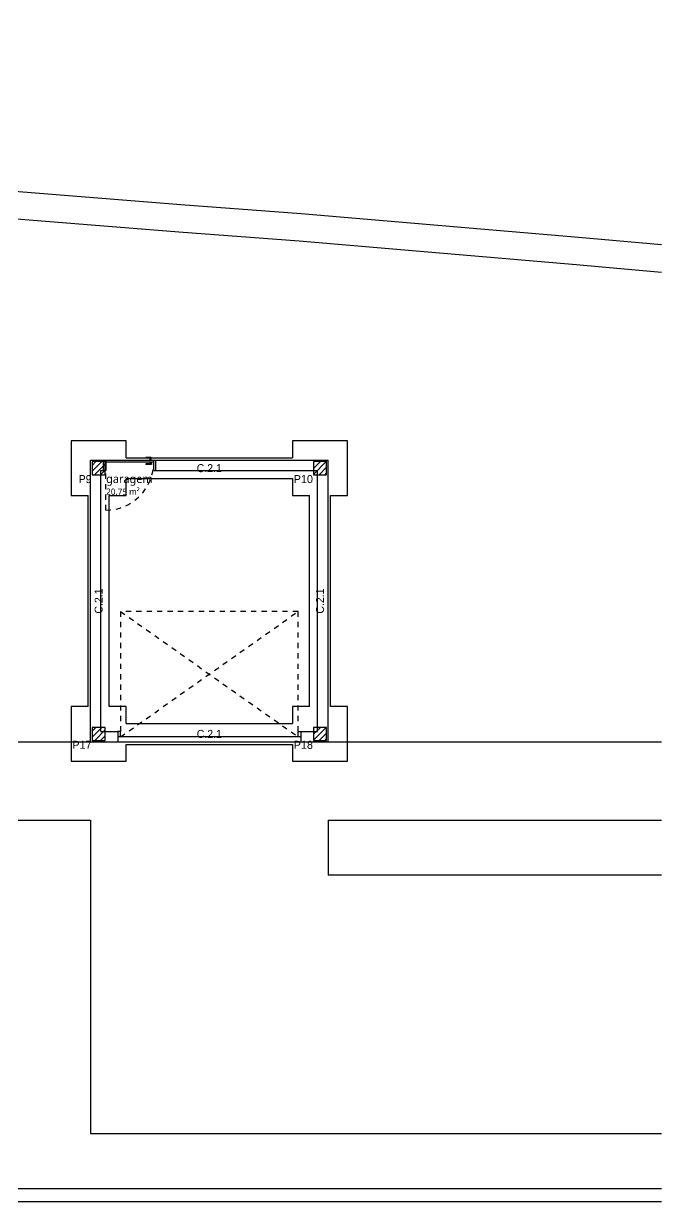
# Model space of a CAD drawing. Header units: millimetres. Extents: x 2071 to 2712, y 1262 to 1380.
# Drawn here: x 2435.38 to 2447.6, y 1355.6 to 1378.16 of the extents above; entities that cross this region are included whole.
import ezdxf
from ezdxf.enums import TextEntityAlignment as Align

# ---------------------------------------------------------------- set-up
doc = ezdxf.new("R2010")
doc.units = ezdxf.units.MM
doc.linetypes.add('Tracejado', pattern=[0.2, 0.1, -0.1])
doc.layers.add('.arquitetura', color=9, linetype='Continuous')
doc.layers.add('.plantas - estrutura em betão', color=8, linetype='Continuous')
doc.styles.add('CYPETXT', font='arial', dxfattribs={"height": 0.2})
doc.styles.add('GENERATED_STYLE_2', font='Trebuchet MS.ttf')

# ---------------------------------------------------------------- blocks, each defined once
blk = doc.blocks.new('sdvdsv')
at = {"layer": '.arquitetura', "linetype": 'Continuous'}
for p, q in [((484.136, -144.647), (484.136, -139.247)), ((484.136, -139.247), (484.386, -139.247)), ((484.386, -139.447), (484.386, -139.247)), ((485.386, -139.247), (488.686, -139.247)), ((485.386, -139.447), (485.386, -139.247)), ((488.686, -144.647), (488.686, -139.247)), ((484.336, -144.447), (484.336, -139.447)), ((484.336, -139.447), (484.386, -139.447)), ((485.386, -139.447), (488.486, -139.447)), ((488.486, -144.447), (488.486, -139.447)), ((484.336, -144.447), (484.661, -144.447)), ((484.661, -144.447), (484.661, -144.647)), ((488.161, -144.447), (488.486, -144.447)), ((488.161, -144.447), (488.161, -144.647)), ((478.136, -144.647), (484.136, -144.647)), ((484.136, -144.647), (484.661, -144.647)), ((484.661, -144.647), (488.161, -144.647)), ((488.161, -144.647), (488.686, -144.647)), ((488.686, -144.647), (495.07, -144.647)), ((476.636, -146.147), (484.136, -146.147)), ((484.136, -146.147), (484.136, -152.147)), ((488.686, -146.147), (488.686, -147.197)), ((488.686, -146.147), (495.07, -146.147)), ((495.07, -147.197), (488.686, -147.197)), ((484.136, -152.147), (495.07, -152.147)), ((476.636, -153.197), (495.07, -153.197)), ((476.636, -153.447), (495.07, -153.447))]:
    blk.add_line(p, q, dxfattribs=at)
at = {"layer": '.arquitetura'}
for p, q in [((484.386, -139.247), (485.386, -139.247)), ((484.426, -139.247), (484.426, -139.447)), ((485.346, -139.287), (484.426, -139.287)), ((485.196, -139.212), (485.196, -139.2)), ((485.296, -139.2), (485.196, -139.2)), ((485.276, -139.212), (485.196, -139.212)), ((485.196, -139.322), (485.196, -139.334)), ((485.276, -139.322), (485.196, -139.322)), ((485.296, -139.334), (485.196, -139.334)), ((485.306, -139.242), (485.266, -139.242)), ((485.266, -139.247), (485.266, -139.242)), ((485.266, -139.292), (485.266, -139.287)), ((485.306, -139.292), (485.266, -139.292)), ((485.276, -139.242), (485.276, -139.212)), ((485.276, -139.292), (485.276, -139.322)), ((485.296, -139.242), (485.296, -139.2)), ((485.296, -139.292), (485.296, -139.334)), ((485.306, -139.247), (485.306, -139.242)), ((485.306, -139.292), (485.306, -139.287)), ((485.346, -139.447), (485.346, -139.247)), ((484.426, -139.447), (484.386, -139.447)), ((485.346, -139.447), (485.386, -139.447)), ((484.711, -144.447), (484.661, -144.447)), ((488.161, -144.547), (484.661, -144.547)), ((484.711, -144.547), (484.711, -144.447)), ((488.111, -144.547), (488.111, -144.447)), ((488.111, -144.447), (488.161, -144.447))]:
    blk.add_line(p, q, dxfattribs=at)
at = {"layer": '.arquitetura', "linetype": 'Tracejado', "ltscale": 0.1}
for p, q in [((484.426, -140.207), (484.426, -139.447)), ((488.111, -142.147), (484.711, -142.147)), ((484.711, -142.147), (484.711, -144.447)), ((484.711, -144.547), (488.111, -142.147)), ((484.711, -142.147), (488.111, -144.547)), ((488.111, -144.447), (488.111, -142.147))]:
    blk.add_line(p, q, dxfattribs=at)
at = {"layer": '.arquitetura', "linetype": 'Continuous', "flags": 128}
blk.add_lwpolyline([(495.07, -135.125), (493.48, -134.982), (488.171, -134.53), (485.865, -134.359), (479.889, -133.881), (476.452, -133.58), (473.731, -133.373), (471.152, -133.15), (469.078, -133.03), (466.148, -132.754), (463.987, -132.515), (460.783, -132.192), (458.964, -132.037), (456.792, -131.868), (453.072, -131.659), (451.177, -131.425), (449.554, -131.238), (447.517, -131.109), (446.351, -131.089), (444.885, -130.958), (444.047, -130.887)], dxfattribs=at)
at = {"layer": '.arquitetura', "linetype": 'Continuous'}
blk.add_lwpolyline([(495.07, -135.652), (493.434, -135.505), (488.13, -135.054), (485.825, -134.882), (479.845, -134.404), (476.409, -134.103), (473.688, -133.896), (471.114, -133.674), (469.038, -133.553), (466.094, -133.277), (463.932, -133.037), (460.734, -132.715), (458.922, -132.56), (456.757, -132.392), (453.025, -132.182), (451.115, -131.946), (449.507, -131.761), (447.496, -131.634), (446.323, -131.613), (444.84, -131.481), (444.047, -131.413)], dxfattribs=at)
at = {"layer": '.arquitetura', "linetype": 'Tracejado', "ltscale": 0.1}
blk.add_arc((484.426, -139.287), 0.92, 270, 360, dxfattribs=at)
at = {"layer": '.arquitetura', "insert": (484.435, -139.526), "char_height": 0.16, "width": 1.63695, "attachment_point": 1, "style": 'GENERATED_STYLE_2'}
blk.add_mtext('garagem\\P{\\H0.75x;20,75 m²}', dxfattribs=at)

msp = doc.modelspace()

# ---------------------------------------------------------------- linework, layer by layer
at = {"layer": '.plantas - estrutura em betão'}
for p, q in [((2436.69159, 1369.58508), (2436.87712, 1369.77061)), ((2436.69159, 1369.69822), (2436.76398, 1369.77061)), ((2436.74026, 1369.52061), (2436.94159, 1369.72195)), ((2437.34159, 1369.84561), (2440.53159, 1369.84561)), ((2440.93159, 1369.52588), (2441.17633, 1369.77061)), ((2440.93159, 1369.75215), (2440.95006, 1369.77061)), ((2440.93159, 1369.63901), (2441.06319, 1369.77061)), ((2441.03947, 1369.52061), (2441.18159, 1369.66274)), ((2436.8534, 1369.52061), (2436.94159, 1369.60881)), ((2437.34159, 1369.44561), (2440.53159, 1369.44561)), ((2440.53159, 1369.44561), (2440.53159, 1369.12061)), ((2441.15261, 1369.52061), (2441.18159, 1369.5496)), ((2436.29159, 1369.12061), (2436.61659, 1369.12061)), ((2436.61659, 1365.08061), (2436.61659, 1369.12061)), ((2437.01659, 1365.08061), (2437.01659, 1369.12061)), ((2440.53159, 1369.12061), (2440.85659, 1369.12061)), ((2440.85659, 1365.08061), (2440.85659, 1369.12061)), ((2441.25659, 1365.08061), (2441.25659, 1369.12061)), ((2437.34159, 1364.75561), (2440.53159, 1364.75561)), ((2436.69159, 1364.49392), (2436.87829, 1364.68061)), ((2436.69159, 1364.60705), (2436.76515, 1364.68061)), ((2436.74143, 1364.43061), (2436.94159, 1364.63078)), ((2436.85457, 1364.43061), (2436.94159, 1364.51764)), ((2440.93159, 1364.43471), (2441.1775, 1364.68061)), ((2440.93159, 1364.66098), (2440.95123, 1364.68061)), ((2440.93159, 1364.54784), (2441.06436, 1364.68061)), ((2441.04064, 1364.43061), (2441.18159, 1364.57157)), ((2437.34159, 1364.35561), (2440.53159, 1364.35561)), ((2440.53159, 1364.35561), (2440.53159, 1364.03061)), ((2441.15377, 1364.43061), (2441.18159, 1364.45843))]:
    msp.add_line(p, q, dxfattribs=at)
for points in [[(2437.34159, 1369.84561), (2437.34159, 1370.17061), (2436.29159, 1370.17061), (2436.29159, 1369.12061)], [(2441.25659, 1369.12061), (2441.58159, 1369.12061), (2441.58159, 1370.17061), (2440.53159, 1370.17061), (2440.53159, 1369.84561)], [(2437.01659, 1369.12061), (2437.34159, 1369.12061), (2437.34159, 1369.44561)], [(2436.61659, 1365.08061), (2436.29159, 1365.08061), (2436.29159, 1364.03061)], [(2437.34159, 1364.75561), (2437.34159, 1365.08061), (2437.01659, 1365.08061)], [(2440.53159, 1364.03061), (2441.58159, 1364.03061), (2441.58159, 1365.08061), (2441.25659, 1365.08061)], [(2440.85659, 1365.08061), (2440.53159, 1365.08061), (2440.53159, 1364.75561)], [(2436.29159, 1364.03061), (2437.34159, 1364.03061), (2437.34159, 1364.35561)]]:
    msp.add_lwpolyline(points, dxfattribs=at)
for points in [[(2436.69159, 1369.52061), (2436.94159, 1369.52061), (2436.94159, 1369.77061), (2436.69159, 1369.77061), (2436.69159, 1369.52061)], [(2440.93159, 1369.52061), (2441.18159, 1369.52061), (2441.18159, 1369.77061), (2440.93159, 1369.77061), (2440.93159, 1369.52061)], [(2436.69159, 1364.43061), (2436.94159, 1364.43061), (2436.94159, 1364.68061), (2436.69159, 1364.68061), (2436.69159, 1364.43061)], [(2440.93159, 1364.43061), (2441.18159, 1364.43061), (2441.18159, 1364.68061), (2440.93159, 1364.68061), (2440.93159, 1364.43061)]]:
    msp.add_lwpolyline(points, close=True, dxfattribs=at)

# ---------------------------------------------------------------- block references
at = {"layer": '.arquitetura', "linetype": 'Continuous'}
msp.add_blockref('sdvdsv', (1952.52585, 1509.04785), dxfattribs=at)

# ---------------------------------------------------------------- texts
at = {"layer": '.plantas - estrutura em betão', "style": 'CYPETXT'}
for s, width, p, p2 in [('C.2.1', 0.940461, (2438.69584, 1369.56895), (2439.17734, 1369.56895)), ('P9', 0.944637, (2436.43409, 1369.35978), (2436.68159, 1369.35978)), ('P10', 0.968156, (2440.55259, 1369.35978), (2440.92159, 1369.35978)), ('C.2.1', 0.940461, (2438.69584, 1364.47895), (2439.17734, 1364.47895)), ('P17', 0.968156, (2436.31259, 1364.26978), (2436.68159, 1364.26978)), ('P18', 0.968156, (2440.55259, 1364.26978), (2440.92159, 1364.26978))]:
    msp.add_text(s, height=0.153333, dxfattribs=dict(at, width=width)).set_placement(p, p2, align=Align.FIT)
at = {"layer": '.plantas - estrutura em betão', "style": 'CYPETXT', "width": 0.940461}
for p, p2 in [((2436.89326, 1366.85986), (2436.89326, 1367.34136)), ((2441.13326, 1366.85986), (2441.13326, 1367.34136))]:
    msp.add_text('C.2.1', height=0.153333, rotation=90, dxfattribs=at).set_placement(p, p2, align=Align.FIT)

doc.saveas('drawing.dxf')
